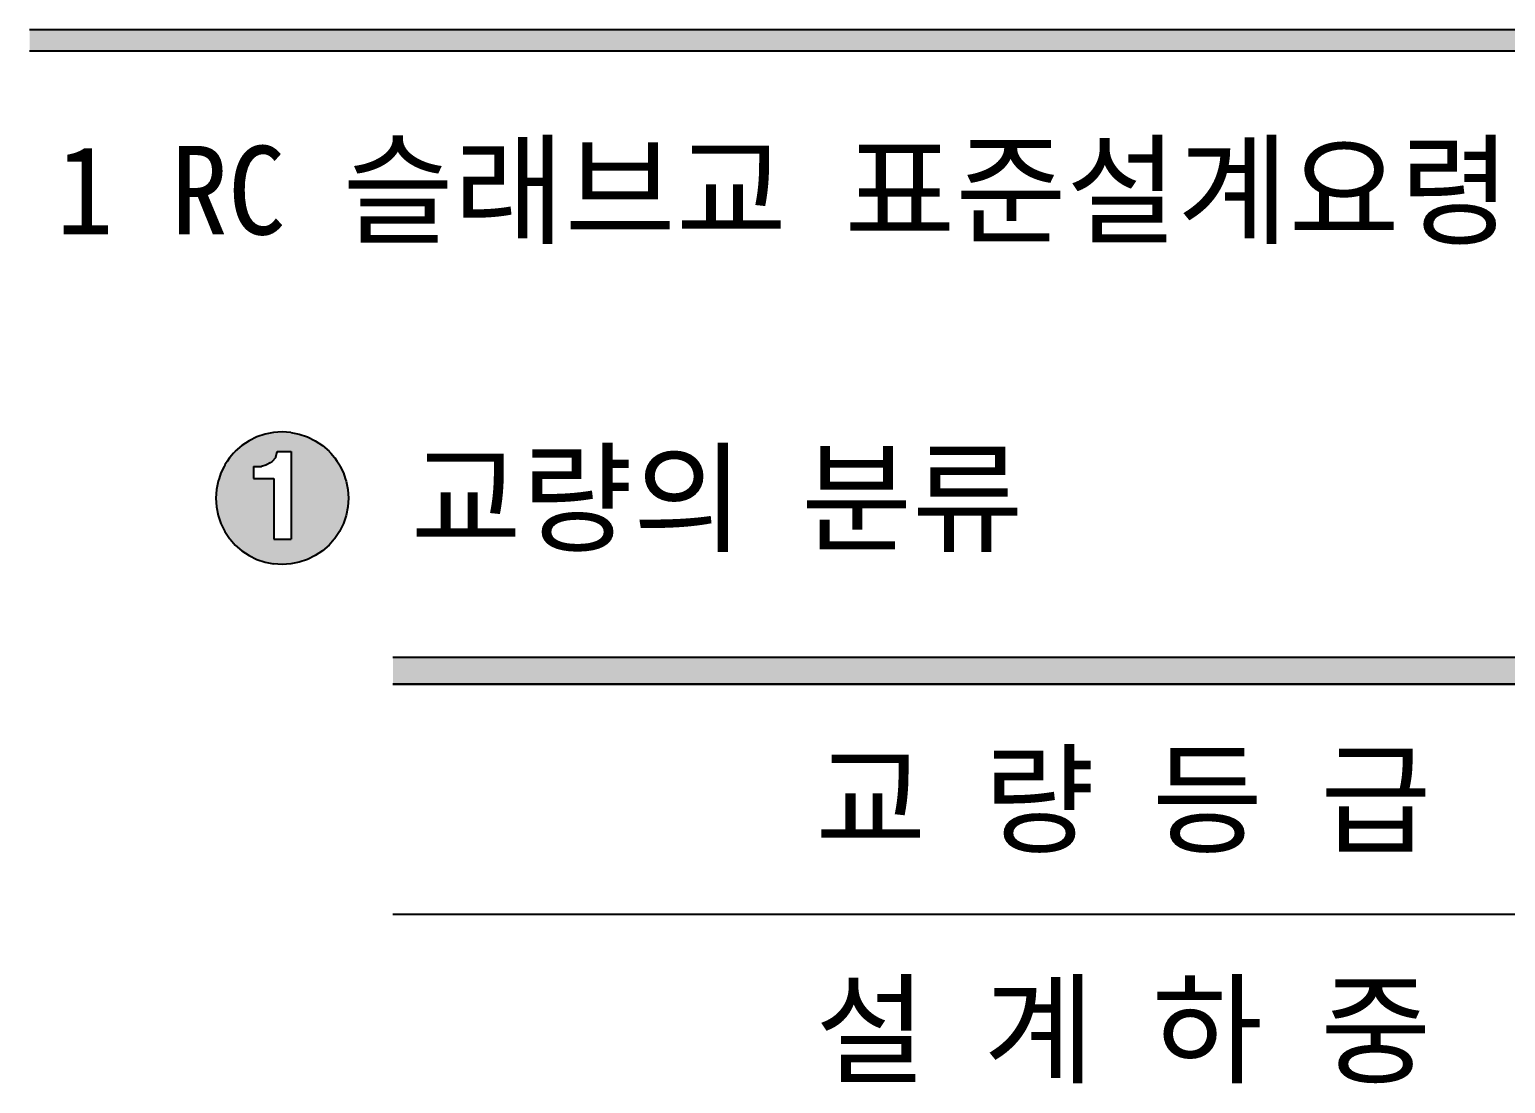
# Model space of a CAD drawing. Extents: x 2558 to 85222, y -662 to 28852.
# Drawn here: x 2871 to 7425, y 23829 to 27079 of the extents above; entities that cross this region are included whole.
import ezdxf
from ezdxf.enums import TextEntityAlignment as Align

# ---------------------------------------------------------------- set-up
doc = ezdxf.new("R2010")
doc.units = 0
doc.header["$MEASUREMENT"] = 0
doc.layers.get('0').update_dxf_attribs({"linetype": 'CONTINUOUS'})
doc.layers.get('DEFPOINTS').update_dxf_attribs({"linetype": 'CONTINUOUS'})
doc.layers.add('DLINE', color=1, linetype='CONTINUOUS')
doc.layers.add('TEXT', color=7, linetype='CONTINUOUS')
doc.styles.add('TEXT', font='DotumChe.ttf')

# ---------------------------------------------------------------- blocks, each defined once
blk = doc.blocks.new('RCSTD1_DESIGN')
for p, q in [((-503.177318, 20729.719849), (17714.243806, 20729.719849)), ((-503.177318, 20664.145655), (17714.243806, 20664.145655)), ((17196.435692, 18792.513106), (618.369406, 18792.513106)), ((17196.435692, 18710.545365), (618.369406, 18710.545365)), ((17196.435692, 18000.158268), (618.369406, 18000.158268))]:
    blk.add_line(p, q)
at = {"color": 1}
for points in [[(-503.177318, 20729.719849), (-503.177318, 20664.145655), (17714.243806, 20729.719849), (17714.243806, 20664.145655)], [(618.369406, 18792.513106), (618.369406, 18710.545365), (17196.435692, 18792.513106), (17196.435692, 18710.545365)]]:
    blk.add_solid(points, dxfattribs=at)
at = {"layer": 'DEFPOINTS'}
for p, q in [((17196.435692, 18792.513106), (618.369406, 18792.513106)), ((618.369406, 18710.545365), (17196.435692, 18710.545365))]:
    blk.add_line(p, q, dxfattribs=at)
at = {"layer": 'DLINE', "color": 1, "linetype": 'CONTINUOUS'}
for p, q in [((174.174726, 19461.433761), (151.931506, 19446.571316)), ((198.167591, 19473.265732), (174.174726, 19461.433761)), ((223.499575, 19481.864782), (198.167591, 19473.265732)), ((249.737242, 19487.083779), (223.499575, 19481.864782)), ((276.431658, 19488.833423), (249.737242, 19487.083779)), ((303.126075, 19487.083779), (276.431658, 19488.833423)), ((303.126075, 19487.083779), (329.363742, 19481.864782)), ((329.363742, 19481.864782), (354.695726, 19473.265732)), ((354.695726, 19473.265732), (378.688591, 19461.433761)), ((378.688591, 19461.433761), (400.931811, 19446.571316)), ((114.1799, 19408.819711), (106.572932, 19397.435078)), ((114.619688, 19409.321192), (114.1799, 19408.819711)), ((126.34651, 19422.693071), (114.619688, 19409.321192)), ((131.558431, 19428.636128), (126.34651, 19422.693071)), ((131.818517, 19428.932699), (131.558431, 19428.636128)), ((151.931506, 19446.571316), (131.818517, 19428.932699)), ((255.780096, 19408.819711), (245.818542, 19397.435078)), ((256.218892, 19409.321192), (255.780096, 19408.819711)), ((259.19042, 19422.693071), (256.218892, 19409.321192)), ((260.676185, 19428.636128), (259.19042, 19422.693071)), ((260.676185, 19428.636128), (303.763349, 19428.636128)), ((303.763349, 19428.636128), (303.763349, 19422.693071)), ((303.763349, 19422.693071), (303.763349, 19409.321192)), ((303.763349, 19409.321192), (303.763349, 19408.819711)), ((303.763349, 19408.819711), (303.763349, 19397.435078)), ((400.931811, 19446.571316), (421.044799, 19428.932699)), ((421.044799, 19428.932699), (421.304885, 19428.636128)), ((421.304885, 19428.636128), (426.516807, 19422.693071)), ((426.516807, 19422.693071), (438.243629, 19409.321192)), ((438.243629, 19409.321192), (438.683417, 19408.819711)), ((438.683417, 19408.819711), (446.290385, 19397.435078)), ((87.485484, 19362.583626), (81.663743, 19345.433329)), ((97.34534, 19382.577435), (87.485484, 19362.583626)), ((99.317456, 19386.576491), (97.34534, 19382.577435)), ((99.62364, 19387.034728), (99.317456, 19386.576491)), ((103.594664, 19392.977785), (99.62364, 19387.034728)), ((106.572932, 19397.435078), (103.594664, 19392.977785)), ((187.873735, 19382.577435), (187.873735, 19362.583626)), ((187.873735, 19382.577435), (195.302556, 19382.577435)), ((187.873735, 19362.583626), (187.873735, 19345.433329)), ((195.302556, 19382.577435), (213.131728, 19382.577435)), ((226.461912, 19386.576491), (213.131728, 19382.577435)), ((227.989371, 19387.034728), (226.461912, 19386.576491)), ((239.875485, 19392.977785), (227.989371, 19387.034728)), ((245.818542, 19397.435078), (239.875485, 19392.977785)), ((303.763349, 19397.435078), (303.763349, 19392.977785)), ((303.763349, 19392.977785), (303.763349, 19387.034728)), ((303.763349, 19387.034728), (303.763349, 19386.576491)), ((303.763349, 19386.576491), (303.763349, 19382.577435)), ((303.763349, 19382.577435), (303.763349, 19362.583626)), ((303.763349, 19362.583626), (303.763349, 19345.433329)), ((446.290385, 19397.435078), (449.268653, 19392.977785)), ((449.268653, 19392.977785), (453.239677, 19387.034728)), ((453.239677, 19387.034728), (453.545861, 19386.576491)), ((453.545861, 19386.576491), (455.517977, 19382.577435)), ((455.517977, 19382.577435), (465.377833, 19362.583626)), ((465.377833, 19362.583626), (471.199574, 19345.433329)), ((73.667438, 19311.013974), (71.917793, 19284.319558)), ((78.886434, 19337.251641), (73.667438, 19311.013974)), ((81.663743, 19345.433329), (78.886434, 19337.251641)), ((187.873735, 19345.433329), (250.275835, 19345.433329)), ((250.275835, 19345.433329), (250.275835, 19337.251641)), ((250.275835, 19337.251641), (250.275835, 19311.013974)), ((250.275835, 19311.013974), (250.275835, 19284.319558)), ((303.763349, 19345.433329), (303.763349, 19337.251641)), ((303.763349, 19337.251641), (303.763349, 19311.013974)), ((303.763349, 19311.013974), (303.763349, 19284.319558)), ((471.199574, 19345.433329), (473.976883, 19337.251641)), ((473.976883, 19337.251641), (479.195879, 19311.013974)), ((479.195879, 19311.013974), (480.945524, 19284.319558)), ((71.917793, 19284.319558), (73.667438, 19257.625142)), ((250.275835, 19284.319558), (250.275835, 19257.625142)), ((303.763349, 19284.319558), (303.763349, 19257.625142)), ((480.945524, 19284.319558), (479.195879, 19257.625142)), ((73.667438, 19257.625142), (78.886434, 19231.387475)), ((78.886434, 19231.387475), (87.485484, 19206.05549)), ((250.275835, 19257.625142), (250.275835, 19231.387475)), ((250.275835, 19231.387475), (250.275835, 19206.05549)), ((303.763349, 19257.625142), (303.763349, 19231.387475)), ((303.763349, 19231.387475), (303.763349, 19206.05549)), ((473.976883, 19231.387475), (465.377833, 19206.05549)), ((479.195879, 19257.625142), (473.976883, 19231.387475)), ((87.485484, 19206.05549), (99.317456, 19182.062626)), ((99.317456, 19182.062626), (114.1799, 19159.819405)), ((250.275835, 19206.05549), (250.275835, 19182.062626)), ((250.275835, 19182.062626), (250.275835, 19159.819405)), ((303.763349, 19206.05549), (303.763349, 19182.062626)), ((303.763349, 19182.062626), (303.763349, 19159.819405)), ((453.545861, 19182.062626), (438.683417, 19159.819405)), ((465.377833, 19206.05549), (453.545861, 19182.062626)), ((114.1799, 19159.819405), (115.576376, 19158.22703)), ((115.576376, 19158.22703), (131.818517, 19139.706417)), ((131.818517, 19139.706417), (151.931506, 19122.0678)), ((250.275835, 19159.819405), (250.275835, 19158.22703)), ((250.275835, 19158.22703), (303.763349, 19158.22703)), ((303.763349, 19159.819405), (303.763349, 19158.22703)), ((421.044799, 19139.706417), (400.931811, 19122.0678)), ((437.286941, 19158.22703), (421.044799, 19139.706417)), ((438.683417, 19159.819405), (437.286941, 19158.22703)), ((151.931506, 19122.0678), (174.174726, 19107.205355)), ((174.174726, 19107.205355), (198.167591, 19095.373384)), ((198.167591, 19095.373384), (223.499575, 19086.774334)), ((223.499575, 19086.774334), (249.737242, 19081.555337)), ((329.363742, 19086.774334), (303.126075, 19081.555337)), ((354.695726, 19095.373384), (329.363742, 19086.774334)), ((378.688591, 19107.205355), (354.695726, 19095.373384)), ((400.931811, 19122.0678), (378.688591, 19107.205355)), ((276.431658, 19079.805693), (249.737242, 19081.555337)), ((303.126075, 19081.555337), (276.431658, 19079.805693))]:
    blk.add_line(p, q, dxfattribs=at)
for points in [[(174.174726, 19461.433761), (151.931506, 19446.571316), (400.931811, 19446.571316)], [(198.167591, 19473.265732), (174.174726, 19461.433761), (378.688591, 19461.433761)], [(223.499575, 19481.864782), (198.167591, 19473.265732), (354.695726, 19473.265732)], [(249.737242, 19487.083779), (223.499575, 19481.864782), (329.363742, 19481.864782)], [(276.431658, 19488.833423), (249.737242, 19487.083779), (303.126075, 19487.083779)], [(114.1799, 19408.819711), (106.572932, 19397.435078), (245.818542, 19397.435078)], [(114.619688, 19409.321192), (114.1799, 19408.819711), (255.780096, 19408.819711)], [(126.34651, 19422.693071), (114.619688, 19409.321192), (256.218892, 19409.321192)], [(131.558431, 19428.636128), (126.34651, 19422.693071), (259.19042, 19422.693071)], [(131.818517, 19428.932699), (131.558431, 19428.636128), (421.304885, 19428.636128)], [(151.931506, 19446.571316), (131.818517, 19428.932699), (421.044799, 19428.932699)], [(260.676185, 19428.636128), (260.676185, 19428.636128), (303.763349, 19428.636128)], [(303.763349, 19428.636128), (303.763349, 19422.693071), (426.516807, 19422.693071)], [(303.763349, 19422.693071), (303.763349, 19409.321192), (438.243629, 19409.321192)], [(303.763349, 19409.321192), (303.763349, 19408.819711), (438.683417, 19408.819711)], [(303.763349, 19408.819711), (303.763349, 19397.435078), (446.290385, 19397.435078)], [(87.485484, 19362.583626), (81.663743, 19345.433329), (187.873735, 19345.433329)], [(97.34534, 19382.577435), (87.485484, 19362.583626), (187.873735, 19362.583626)], [(99.317456, 19386.576491), (97.34534, 19382.577435), (213.131728, 19382.577435)], [(99.62364, 19387.034728), (99.317456, 19386.576491), (226.461912, 19386.576491)], [(103.594664, 19392.977785), (99.62364, 19387.034728), (227.989371, 19387.034728)], [(106.572932, 19397.435078), (103.594664, 19392.977785), (239.875485, 19392.977785)], [(187.873735, 19382.577435), (187.873735, 19382.577435), (195.302556, 19382.577435)], [(195.302556, 19382.577435), (195.302556, 19382.577435), (213.131728, 19382.577435)], [(303.763349, 19397.435078), (303.763349, 19392.977785), (449.268653, 19392.977785)], [(303.763349, 19392.977785), (303.763349, 19387.034728), (453.239677, 19387.034728)], [(303.763349, 19387.034728), (303.763349, 19386.576491), (453.545861, 19386.576491)], [(303.763349, 19386.576491), (303.763349, 19382.577435), (455.517977, 19382.577435)], [(303.763349, 19382.577435), (303.763349, 19362.583626), (465.377833, 19362.583626)], [(303.763349, 19362.583626), (303.763349, 19345.433329), (471.199574, 19345.433329)], [(73.667438, 19311.013974), (71.917793, 19284.319558), (250.275835, 19284.319558)], [(78.886434, 19337.251641), (73.667438, 19311.013974), (250.275835, 19311.013974)], [(81.663743, 19345.433329), (78.886434, 19337.251641), (250.275835, 19337.251641)], [(187.873735, 19345.433329), (187.873735, 19345.433329), (250.275835, 19345.433329)], [(303.763349, 19345.433329), (303.763349, 19337.251641), (473.976883, 19337.251641)], [(303.763349, 19337.251641), (303.763349, 19311.013974), (479.195879, 19311.013974)], [(303.763349, 19311.013974), (303.763349, 19284.319558), (480.945524, 19284.319558)], [(71.917793, 19284.319558), (73.667438, 19257.625142), (250.275835, 19257.625142)], [(303.763349, 19284.319558), (303.763349, 19257.625142), (479.195879, 19257.625142)], [(73.667438, 19257.625142), (78.886434, 19231.387475), (250.275835, 19231.387475)], [(78.886434, 19231.387475), (87.485484, 19206.05549), (250.275835, 19206.05549)], [(303.763349, 19257.625142), (303.763349, 19231.387475), (473.976883, 19231.387475)], [(303.763349, 19231.387475), (303.763349, 19206.05549), (465.377833, 19206.05549)], [(87.485484, 19206.05549), (99.317456, 19182.062626), (250.275835, 19182.062626)], [(99.317456, 19182.062626), (114.1799, 19159.819405), (250.275835, 19159.819405)], [(303.763349, 19206.05549), (303.763349, 19182.062626), (453.545861, 19182.062626)], [(303.763349, 19182.062626), (303.763349, 19159.819405), (438.683417, 19159.819405)], [(114.1799, 19159.819405), (115.576376, 19158.22703), (250.275835, 19158.22703)], [(115.576376, 19158.22703), (131.818517, 19139.706417), (421.044799, 19139.706417)], [(131.818517, 19139.706417), (151.931506, 19122.0678), (400.931811, 19122.0678)], [(250.275835, 19158.22703), (250.275835, 19158.22703), (303.763349, 19158.22703)], [(303.763349, 19159.819405), (303.763349, 19158.22703), (437.286941, 19158.22703)], [(151.931506, 19122.0678), (174.174726, 19107.205355), (378.688591, 19107.205355)], [(174.174726, 19107.205355), (198.167591, 19095.373384), (354.695726, 19095.373384)], [(198.167591, 19095.373384), (223.499575, 19086.774334), (329.363742, 19086.774334)], [(223.499575, 19086.774334), (249.737242, 19081.555337), (303.126075, 19081.555337)]]:
    blk.add_solid(points, dxfattribs=at)
at = {"layer": 'DLINE', "color": 1, "linetype": 'CONTINUOUS', "extrusion": (0, 0, -1)}
for points in [[(-174.174726, 19461.433761), (-378.688591, 19461.433761), (-400.931811, 19446.571316)], [(-198.167591, 19473.265732), (-354.695726, 19473.265732), (-378.688591, 19461.433761)], [(-223.499575, 19481.864782), (-329.363742, 19481.864782), (-354.695726, 19473.265732)], [(-249.737242, 19487.083779), (-303.126075, 19487.083779), (-329.363742, 19481.864782)], [(-114.1799, 19408.819711), (-255.780096, 19408.819711), (-245.818542, 19397.435078)], [(-114.619688, 19409.321192), (-256.218892, 19409.321192), (-255.780096, 19408.819711)], [(-126.34651, 19422.693071), (-259.19042, 19422.693071), (-256.218892, 19409.321192)], [(-131.558431, 19428.636128), (-260.676185, 19428.636128), (-259.19042, 19422.693071)], [(-131.818517, 19428.932699), (-421.044799, 19428.932699), (-421.304885, 19428.636128)], [(-151.931506, 19446.571316), (-400.931811, 19446.571316), (-421.044799, 19428.932699)], [(-303.763349, 19428.636128), (-421.304885, 19428.636128), (-426.516807, 19422.693071)], [(-303.763349, 19422.693071), (-426.516807, 19422.693071), (-438.243629, 19409.321192)], [(-303.763349, 19409.321192), (-438.243629, 19409.321192), (-438.683417, 19408.819711)], [(-303.763349, 19408.819711), (-438.683417, 19408.819711), (-446.290385, 19397.435078)], [(-87.485484, 19362.583626), (-187.873735, 19362.583626), (-187.873735, 19345.433329)], [(-97.34534, 19382.577435), (-187.873735, 19382.577435), (-187.873735, 19362.583626)], [(-99.317456, 19386.576491), (-226.461912, 19386.576491), (-213.131728, 19382.577435)], [(-99.62364, 19387.034728), (-227.989371, 19387.034728), (-226.461912, 19386.576491)], [(-103.594664, 19392.977785), (-239.875485, 19392.977785), (-227.989371, 19387.034728)], [(-106.572932, 19397.435078), (-245.818542, 19397.435078), (-239.875485, 19392.977785)], [(-303.763349, 19397.435078), (-446.290385, 19397.435078), (-449.268653, 19392.977785)], [(-303.763349, 19392.977785), (-449.268653, 19392.977785), (-453.239677, 19387.034728)], [(-303.763349, 19387.034728), (-453.239677, 19387.034728), (-453.545861, 19386.576491)], [(-303.763349, 19386.576491), (-453.545861, 19386.576491), (-455.517977, 19382.577435)], [(-303.763349, 19382.577435), (-455.517977, 19382.577435), (-465.377833, 19362.583626)], [(-303.763349, 19362.583626), (-465.377833, 19362.583626), (-471.199574, 19345.433329)], [(-73.667438, 19311.013974), (-250.275835, 19311.013974), (-250.275835, 19284.319558)], [(-78.886434, 19337.251641), (-250.275835, 19337.251641), (-250.275835, 19311.013974)], [(-81.663743, 19345.433329), (-250.275835, 19345.433329), (-250.275835, 19337.251641)], [(-303.763349, 19345.433329), (-471.199574, 19345.433329), (-473.976883, 19337.251641)], [(-303.763349, 19337.251641), (-473.976883, 19337.251641), (-479.195879, 19311.013974)], [(-303.763349, 19311.013974), (-479.195879, 19311.013974), (-480.945524, 19284.319558)], [(-71.917793, 19284.319558), (-250.275835, 19284.319558), (-250.275835, 19257.625142)], [(-303.763349, 19284.319558), (-480.945524, 19284.319558), (-479.195879, 19257.625142)], [(-73.667438, 19257.625142), (-250.275835, 19257.625142), (-250.275835, 19231.387475)], [(-78.886434, 19231.387475), (-250.275835, 19231.387475), (-250.275835, 19206.05549)], [(-303.763349, 19257.625142), (-479.195879, 19257.625142), (-473.976883, 19231.387475)], [(-303.763349, 19231.387475), (-473.976883, 19231.387475), (-465.377833, 19206.05549)], [(-87.485484, 19206.05549), (-250.275835, 19206.05549), (-250.275835, 19182.062626)], [(-99.317456, 19182.062626), (-250.275835, 19182.062626), (-250.275835, 19159.819405)], [(-303.763349, 19206.05549), (-465.377833, 19206.05549), (-453.545861, 19182.062626)], [(-303.763349, 19182.062626), (-453.545861, 19182.062626), (-438.683417, 19159.819405)], [(-114.1799, 19159.819405), (-250.275835, 19159.819405), (-250.275835, 19158.22703)], [(-115.576376, 19158.22703), (-437.286941, 19158.22703), (-421.044799, 19139.706417)], [(-131.818517, 19139.706417), (-421.044799, 19139.706417), (-400.931811, 19122.0678)], [(-303.763349, 19159.819405), (-438.683417, 19159.819405), (-437.286941, 19158.22703)], [(-151.931506, 19122.0678), (-400.931811, 19122.0678), (-378.688591, 19107.205355)], [(-174.174726, 19107.205355), (-378.688591, 19107.205355), (-354.695726, 19095.373384)], [(-198.167591, 19095.373384), (-354.695726, 19095.373384), (-329.363742, 19086.774334)], [(-223.499575, 19086.774334), (-329.363742, 19086.774334), (-303.126075, 19081.555337)], [(-249.737242, 19081.555337), (-303.126075, 19081.555337), (-276.431658, 19079.805693)]]:
    blk.add_solid(points, dxfattribs=at)
at = {"layer": 'TEXT', "style": 'TEXT'}
for s, p in [('1 RC 슬래브교 표준설계요령 설계조건', (-420.294148, 20097.62181)), ('교량의 분류', (672.609078, 19147.706655))]:
    blk.add_text(s, height=273.225806, dxfattribs=at).set_placement(p)
for s, p in [('교 량 등 급', (2872.061122, 18218.738913)), ('설 계 하 중', (2872.061122, 17508.351816))]:
    blk.add_text(s, height=273.225806, dxfattribs=at).set_placement(p, align=Align.CENTER)

msp = doc.modelspace()

# ---------------------------------------------------------------- block references
msp.add_blockref('RCSTD1_DESIGN', (3373.850413, 6349.689248))

doc.saveas('drawing.dxf')
